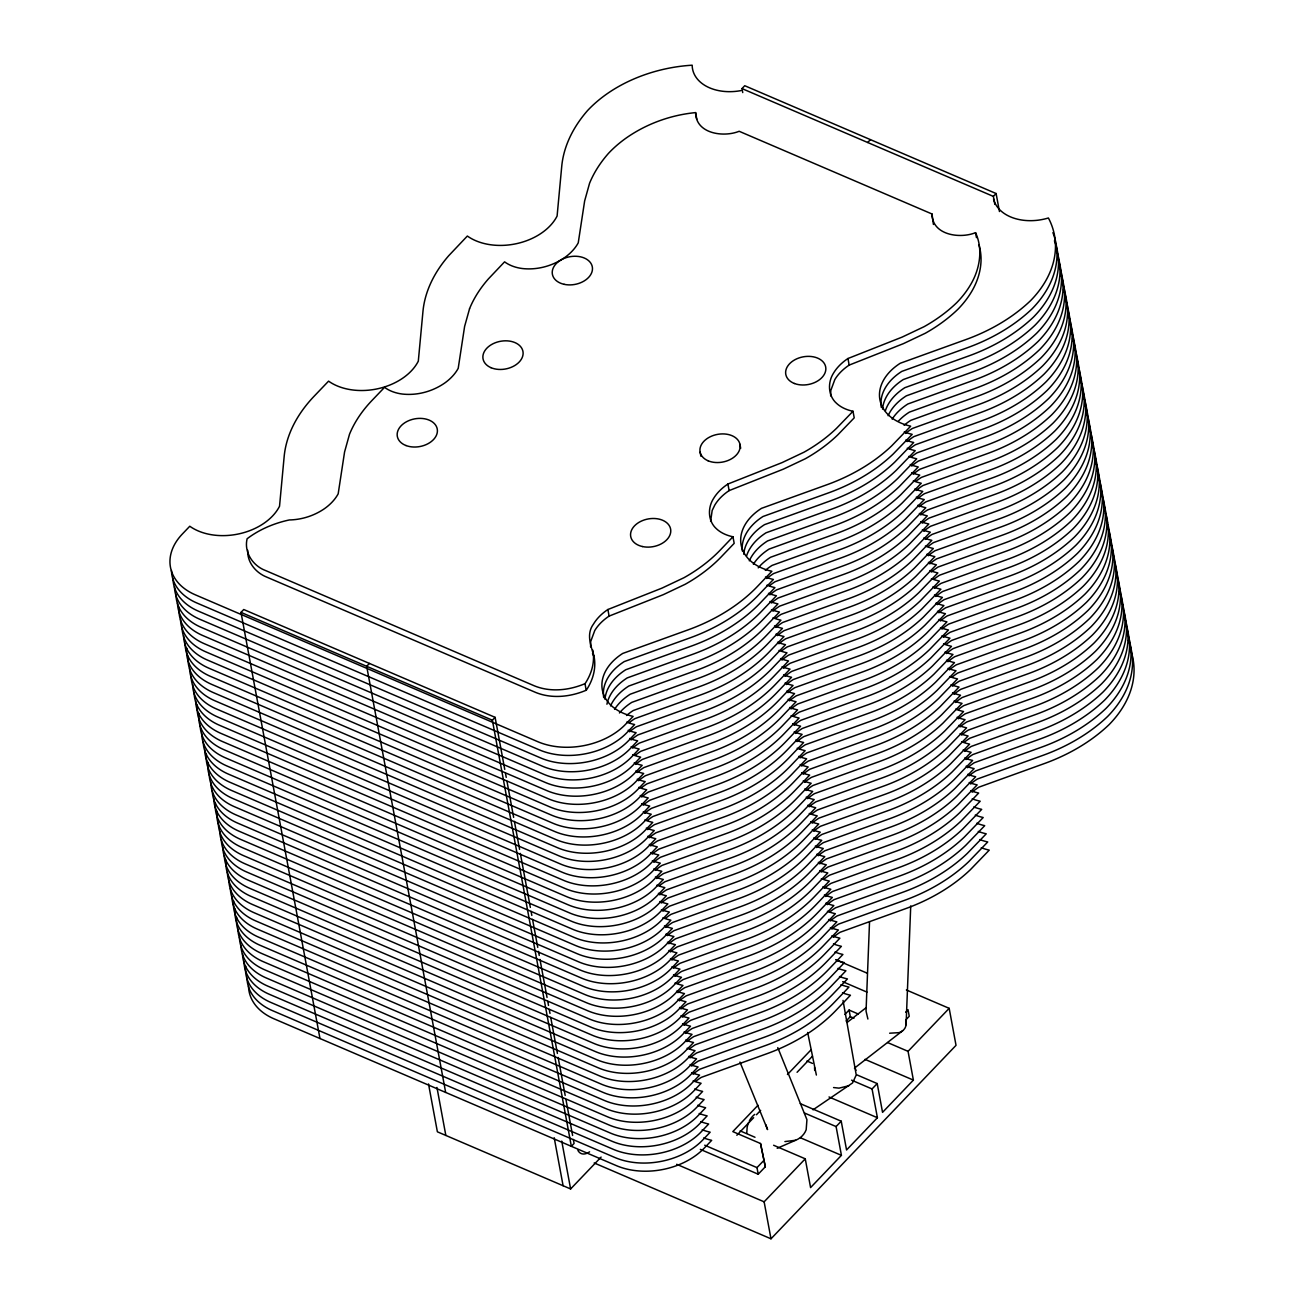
<?xml version="1.0" encoding="UTF-8"?>
<svg xmlns="http://www.w3.org/2000/svg" width="1304" height="1304" viewBox="0 0 1304 1304"><rect width="100%" height="100%" fill="white"/><g stroke="black" fill="none" stroke-linecap="round" stroke-linejoin="round"><path stroke-width="1.5" d="M590.582 646.898L590.712 641.503L594.754 630.549A50.84 35.257 -10.5 0 1 609.098 616.107L663.28 594.673L685.203 584.273A145.918 101.174 -10.5 0 0 721.699 556.368L734.185 543.344L732.962 536.775A38.435 26.651 -10.5 0 1 716.483 528.805C707.844 521.16 707.534 507.778 713.581 498.47A50.84 35.257 -10.5 0 1 727.909 484.028L782.107 462.594L804.014 452.195A145.901 101.158 -10.5 0 0 836.646 428.201L852.995 411.265L854.218 417.851L837.869 434.786A145.901 101.158 -10.5 0 1 805.253 458.78L783.313 469.163L729.132 490.597A50.84 35.257 -10.5 0 0 714.804 505.055L712.163 510.5L710.615 521.388M830.664 395.894L830.795 390.499L834.837 379.545A50.84 35.257 -10.5 0 1 849.165 365.104L903.362 343.669L925.269 333.27A145.901 101.158 -10.5 0 0 957.902 309.276A116.561 80.815 -10.5 0 0 971.252 292.21C979.793 278.176 983.901 260.653 978.848 244.663M869.524 922.058L866.052 1011.122L867.894 1019.027M889.638 1033.208L899.059 1032.638A19.25 12.844 26 0 0 906.084 1024.732L910.73 905.905M746.784 1132.948L747.127 1127.536A18.598 14.947 -77.8 0 1 748.626 1122.418M469.554 308.738L464.615 326.424L458.209 368.347A50.84 35.257 -10.5 0 1 444.599 383.115C432.341 391.559 417.101 395.715 402.251 394.036A38.435 26.651 -10.5 0 1 384.55 387.337L372.08 400.361A145.918 101.174 -10.5 0 0 349.505 434.248L344.582 451.934L338.176 493.841A50.84 35.257 -10.5 0 1 324.566 508.609C314.248 515.732 301.86 519.709 289.325 519.954A81.549 56.545 -10.5 0 0 247.124 538.748C243.832 552.195 252.813 565.708 265.315 570.435L534.444 685.871C550.63 692.44 569.18 690.354 584.974 683.671L586.197 690.24C570.402 696.939 551.853 699.009 535.667 692.44L266.538 577.02C255.812 572.717 247.059 562.268 247.744 550.288M732.962 536.775L720.509 549.799A145.918 101.174 -10.5 0 1 683.997 577.705L662.057 588.088L607.876 609.522A50.84 35.257 -10.5 0 0 593.548 623.98C585.822 634.314 591.152 646.067 594.102 656.727A81.549 56.545 -10.5 0 1 586.262 690.256M319.969 1038.522L240.995 612.391L243.734 609.522L495.112 717.347L504.746 769.36M742.742 92.584L741.992 88.59L744.731 85.722L996.109 193.53L999.451 211.541M369.423 663.426L366.685 666.295L445.658 1092.426M867.682 142.495L870.42 139.626M573.352 1139.468L574.086 1143.461L571.348 1146.33L492.374 720.216L495.112 717.347M994.854 204.402L993.371 196.399L996.109 193.53M428.511 1083.95L437.378 1131.807L570.614 1188.955L601.095 1157.088M758.031 1105.254L732.815 1131.611L760.525 1143.51L765.318 1166.77L758.211 1174.203L700.329 1149.378M787.453 1074.512L811.267 1049.606M844.878 1014.463L849.083 1010.062L858.309 1014.023M736.841 1135.262L753.647 1117.691M756.45 1114.757L760.656 1110.372M797.07 1072.295L812.473 1056.191M846.1 1021.032L850.306 1016.647L849.083 1010.062M758.211 1174.203L756.988 1167.618L764.111 1160.185M905.661 1012.197L908.024 1009.72L909.247 1016.289L905.693 1020.005M594.184 1162.972L770.99 1238.8L764.128 1201.815L805.253 1158.816L773.614 1145.254M805.253 1158.816L810.583 1187.585L841.422 1155.344L836.092 1126.574L841.227 1121.196L800.281 1103.64M841.227 1121.196L846.557 1149.965L877.413 1117.724L872.066 1088.954L877.217 1083.575L856.744 1074.806M877.217 1083.575L882.547 1112.345L913.387 1080.103L908.057 1051.334L949.182 1008.334L906.378 989.981M770.99 1238.8L956.028 1045.335L949.182 1008.334M847.062 1022.483L866.345 1007.536M854.446 1068.155L902.58 1030.812M813.044 1109.818L852.555 1082.939L856.239 1074.985L843.02 1000.396M777.2 1148.302L795.554 1140.283A19.25 18.044 3.2 0 0 806.182 1129.737L806.931 1119.68L777.787 1047.617M852.995 411.265A38.435 26.651 -10.5 0 1 836.516 403.295C827.893 395.666 827.567 382.284 833.615 372.977A50.84 35.257 -10.5 0 1 847.959 358.518L902.14 337.1L924.063 326.701A145.901 101.158 -10.5 0 0 956.68 302.707A116.561 80.815 -10.5 0 0 970.029 285.625C979.646 270.042 983.428 249.781 975.555 232.666C959.874 239.056 932.181 235.144 932.001 213.986L739.156 131.28C723.476 137.654 695.782 133.758 695.602 112.6C670.761 115.013 646.507 123.75 626.067 138.11A116.561 80.815 -10.5 0 0 608.479 153.367A145.901 101.158 -10.5 0 0 589.571 183.245L584.648 200.93L578.242 242.854A50.84 35.257 -10.5 0 1 564.632 257.605C552.374 266.065 537.134 270.221 522.285 268.526A38.435 26.651 -10.5 0 1 504.583 261.843L488.446 278.86A145.901 101.158 -10.5 0 0 469.538 308.738M848.855 1085.759L839.026 1088.139L833.566 1087.552M795.554 1140.283L784.91 1141.571M741.992 88.59L993.371 196.399M240.995 612.391L492.374 720.216M835.652 959.646L867.29 973.224M842.677 981.684L866.948 992.099M850.306 1016.647L853.99 1018.228M887.584 1042.548L908.057 1051.334M864.992 1059.353L913.387 1080.103M806.931 1061.016L812.522 1063.412M851.594 1080.168L872.066 1088.954M829.018 1096.974L877.413 1117.724M804.454 1112.997L836.092 1126.574M800.477 1137.789L841.422 1155.344M740.118 1130.878L755 1137.267M704.714 1145.205L756.988 1167.618M676.662 1164.293L764.128 1201.815M592.521 653.581L594.102 656.727M739.971 1062.059L767.551 1129.59L765.807 1124.635M854.886 1067.357L855.994 1070.405M807.665 1032.458L816.369 1075.05M765.318 1166.77L760.525 1143.51M975.555 232.666L976.468 237.605M932.001 213.986L933.419 224.451M847.959 358.518L849.165 365.104M695.602 112.6L696.809 119.169M739.938 444.273L740.688 448.266M727.909 484.028L729.132 490.597M700.118 452.195L700.867 456.204M607.876 609.522L609.098 616.107M505.496 773.353L506.229 777.363M506.979 781.357L513.646 817.363M514.395 821.373L519.579 849.377M520.329 853.386L530.337 907.405M531.07 911.398L531.82 915.408M532.554 919.401L537.753 947.405M538.487 951.415L539.237 955.408M539.97 959.418L547.028 997.43M547.761 1001.423L548.511 1005.433M549.245 1009.426L549.995 1013.436M550.728 1017.43L557.395 1053.436M558.145 1057.446L565.186 1095.458M565.936 1099.451L572.603 1135.458M561.747 1141.098L570.614 1188.955M554.2 1137.74L563.1 1185.727M436.954 1087.454L445.838 1135.442M905.84 1020.869L906.084 1024.732M814.544 1067.422L814.707 1070.47M749.376 1120.837A18.598 14.947 -77.8 0 1 754.69 1114.398M592.831 650.158A81.549 56.545 -10.5 0 1 585.04 683.687M741.096 90.579A43.505 30.171 -10.5 0 1 692.179 65.2A122.935 85.249 -10.5 0 0 587.501 110.628A155.372 107.727 -10.5 0 0 561.731 166.39L557.101 216.04A53.578 37.164 -10.5 0 1 467.354 236.04L448.706 255.731A155.372 107.727 -10.5 0 0 422.952 311.493L418.307 361.159A53.578 37.164 -10.5 0 1 328.575 381.143L314.15 396.204A155.372 107.727 -10.5 0 0 284.158 456.596L279.529 506.262A53.578 37.164 -10.5 0 1 189.781 526.245L182.315 534.053A63.374 43.945 -10.5 0 0 195.323 594.82L537.786 741.699A63.374 43.945 -10.5 0 0 625.659 724.193L633.125 716.385A53.578 37.164 -10.5 0 1 622.709 653.451L688.137 629.848A155.372 107.727 -10.5 0 0 757.51 586.36L771.903 571.282A53.578 37.164 -10.5 0 1 761.487 508.348L826.915 484.746A155.372 107.727 -10.5 0 0 891.773 445.756L910.697 426.18A53.578 37.164 -10.5 0 1 900.282 363.245L965.71 339.643A155.372 107.727 -10.5 0 0 1030.567 300.653A122.935 85.249 -10.5 0 0 1048.4 217.98A43.505 30.171 -10.5 0 1 993.534 198.844M904.242 431.95A53.578 37.164 -10.5 0 0 912.197 434.33L893.289 453.922A155.372 107.727 -10.5 0 1 828.431 492.912L763.003 516.498A53.578 37.164 -10.5 0 0 742.286 550.907M881.292 407.386A53.578 37.164 -10.5 0 1 901.797 371.395L967.209 347.793A155.372 107.727 -10.5 0 0 1032.083 308.82A122.935 85.249 -10.5 0 0 1052.915 232.65M626.67 722.155A53.578 37.164 -10.5 0 0 634.624 724.551L627.175 732.359A63.374 43.945 -10.5 0 1 539.285 749.849L196.839 602.986A63.374 43.945 -10.5 0 1 171.46 570.5M603.719 697.591A53.578 37.164 -10.5 0 1 624.225 661.601L689.637 638.015A155.372 107.727 -10.5 0 0 759.009 594.51L773.419 579.449A53.578 37.164 -10.5 0 1 765.448 577.053M905.742 440.1A53.578 37.164 -10.5 0 0 913.713 442.496L894.805 462.072A155.372 107.727 -10.5 0 1 829.947 501.062L764.519 524.648A53.578 37.164 -10.5 0 0 743.753 554.216M882.547 409.114A53.578 37.164 -10.5 0 1 903.297 379.545L968.725 355.959A155.372 107.727 -10.5 0 0 1033.583 316.97A122.935 85.249 -10.5 0 0 1054.414 240.8M628.169 730.305A53.578 37.164 -10.5 0 0 636.14 732.701L628.691 740.509A63.374 43.945 -10.5 0 1 540.801 757.999L198.355 611.136A63.374 43.945 -10.5 0 1 172.976 578.65M604.974 699.335A53.578 37.164 -10.5 0 1 625.724 669.751L691.153 646.165A155.372 107.727 -10.5 0 0 760.525 602.66L774.935 587.599A53.578 37.164 -10.5 0 1 766.964 585.203M907.258 448.25A53.578 37.164 -10.5 0 0 915.229 450.646L896.304 470.222A155.372 107.727 -10.5 0 1 831.447 509.212L766.035 532.798A53.578 37.164 -10.5 0 0 746.573 555.879M885.367 410.776A53.578 37.164 -10.5 0 1 904.813 387.695L970.241 364.109A155.372 107.727 -10.5 0 0 1035.099 325.12A122.935 85.249 -10.5 0 0 1057.12 252.291M629.685 738.455A53.578 37.164 -10.5 0 0 637.656 740.851L630.191 748.659A63.374 43.945 -10.5 0 1 542.317 766.165L199.854 619.286A63.374 43.945 -10.5 0 1 174.475 586.8M606.931 704.225A53.578 37.164 -10.5 0 1 627.24 677.901L692.668 654.315A155.372 107.727 -10.5 0 0 762.041 610.81L776.434 595.749A53.578 37.164 -10.5 0 1 768.48 593.353M908.774 456.4A53.578 37.164 -10.5 0 0 916.728 458.796L897.82 478.372A155.372 107.727 -10.5 0 1 832.963 517.362L767.534 540.948A53.578 37.164 -10.5 0 0 749.311 560.818M888.106 415.699A53.578 37.164 -10.5 0 1 906.329 395.845L971.741 372.259A155.372 107.727 -10.5 0 0 1036.615 333.27A122.935 85.249 -10.5 0 0 1058.066 258.779M631.201 746.605A53.578 37.164 -10.5 0 0 639.156 749.001L631.707 756.809A63.374 43.945 -10.5 0 1 543.817 774.315L201.37 627.436A63.374 43.945 -10.5 0 1 175.991 594.95M610.533 705.92A53.578 37.164 -10.5 0 1 628.756 686.051L694.168 662.465A155.372 107.727 -10.5 0 0 763.557 618.96L777.95 603.899A53.578 37.164 -10.5 0 1 769.979 601.503M910.274 464.55A53.578 37.164 -10.5 0 0 918.244 466.946L899.336 486.522A155.372 107.727 -10.5 0 1 834.478 525.512L769.05 549.098A53.578 37.164 -10.5 0 0 753.37 564.241M892.148 419.138A53.578 37.164 -10.5 0 1 907.845 403.995L973.257 380.409A155.372 107.727 -10.5 0 0 1038.114 341.42A122.935 85.249 -10.5 0 0 1059.581 266.929M632.701 754.771A53.578 37.164 -10.5 0 0 640.671 757.151L633.222 764.959A63.374 43.945 -10.5 0 1 545.333 782.465L202.886 635.586A63.374 43.945 -10.5 0 1 177.507 603.116M614.575 709.343A53.578 37.164 -10.5 0 1 630.256 694.201L695.684 670.615A155.372 107.727 -10.5 0 0 765.057 627.11L779.466 612.049A53.578 37.164 -10.5 0 1 771.495 609.653M911.789 472.716A53.578 37.164 -10.5 0 0 919.76 475.096L900.852 494.672A155.372 107.727 -10.5 0 1 835.978 533.662L770.566 557.264A53.578 37.164 -10.5 0 0 758.211 567.859M898.277 421.29A53.578 37.164 -10.5 0 1 909.344 412.145L974.773 388.559A155.372 107.727 -10.5 0 0 1039.63 349.57A122.935 85.249 -10.5 0 0 1061.081 275.079M634.217 762.921A53.578 37.164 -10.5 0 0 642.187 765.301L634.722 773.109A63.374 43.945 -10.5 0 1 546.849 790.615L204.386 643.736A63.374 43.945 -10.5 0 1 179.17 607.387M619.433 712.962A53.578 37.164 -10.5 0 1 631.772 702.367L697.2 678.765A155.372 107.727 -10.5 0 0 766.573 635.276L780.966 620.199A53.578 37.164 -10.5 0 1 773.011 617.819M913.305 480.866A53.578 37.164 -10.5 0 0 921.276 483.246L902.352 502.839A155.372 107.727 -10.5 0 1 837.494 541.828L772.066 565.414A53.578 37.164 -10.5 0 0 765.318 570.386M904.112 425.283A53.578 37.164 -10.5 0 1 910.86 420.312L976.288 396.709A155.372 107.727 -10.5 0 0 1041.146 357.72A122.935 85.249 -10.5 0 0 1061.978 281.566M635.733 771.072A53.578 37.164 -10.5 0 0 643.687 773.468L636.238 781.275A63.374 43.945 -10.5 0 1 548.348 798.765L205.902 651.886A63.374 43.945 -10.5 0 1 180.522 619.416M626.539 715.488A53.578 37.164 -10.5 0 1 633.288 710.517L698.716 686.931A155.372 107.727 -10.5 0 0 768.089 643.426L782.481 628.349A53.578 37.164 -10.5 0 1 774.511 625.969M914.821 489.016A53.578 37.164 -10.5 0 0 922.776 491.412L903.868 510.989A155.372 107.727 -10.5 0 1 839.01 549.978L773.582 573.564A53.578 37.164 -10.5 0 0 766.833 578.536M905.628 433.433A53.578 37.164 -10.5 0 1 912.376 428.462L977.788 404.876A155.372 107.727 -10.5 0 0 1042.646 365.886A122.935 85.249 -10.5 0 0 1063.494 289.716M637.232 779.221A53.578 37.164 -10.5 0 0 645.203 781.618L637.754 789.425A63.374 43.945 -10.5 0 1 549.864 806.915L207.417 660.052A63.374 43.945 -10.5 0 1 182.038 627.566M629.31 722.595A53.578 37.164 -10.5 0 1 634.803 718.667L700.215 695.081A155.372 107.727 -10.5 0 0 769.588 651.576L783.997 636.515A53.578 37.164 -10.5 0 1 776.027 634.119M916.321 497.166A53.578 37.164 -10.5 0 0 924.291 499.562L905.384 519.139A155.372 107.727 -10.5 0 1 840.509 558.128L775.098 581.714A53.578 37.164 -10.5 0 0 769.604 585.643M907.128 441.583A53.578 37.164 -10.5 0 1 913.876 436.612L979.304 413.026A155.372 107.727 -10.5 0 0 1044.162 374.036A122.935 85.249 -10.5 0 0 1064.993 297.866M638.748 787.371A53.578 37.164 -10.5 0 0 646.719 789.768L639.253 797.575A63.374 43.945 -10.5 0 1 551.38 815.082L208.917 668.202A63.374 43.945 -10.5 0 1 183.554 635.716M629.555 731.788A53.578 37.164 -10.5 0 1 636.303 726.817L701.731 703.231A155.372 107.727 -10.5 0 0 771.104 659.726L785.497 644.665A53.578 37.164 -10.5 0 1 777.543 642.269M917.837 505.316A53.578 37.164 -10.5 0 0 925.807 507.712L906.883 527.289A155.372 107.727 -10.5 0 1 842.025 566.278L776.597 589.864A53.578 37.164 -10.5 0 0 769.865 594.836M909.899 448.69A53.578 37.164 -10.5 0 1 915.392 444.762L980.82 421.176A155.372 107.727 -10.5 0 0 1045.678 382.186A122.935 85.249 -10.5 0 0 1067.128 307.679M640.264 795.521A53.578 37.164 -10.5 0 0 648.235 797.918L640.769 805.725A63.374 43.945 -10.5 0 1 552.896 823.231L210.433 676.352A63.374 43.945 -10.5 0 1 185.054 643.866M631.071 739.955A53.578 37.164 -10.5 0 1 637.819 734.967L703.247 711.381A155.372 107.727 -10.5 0 0 772.62 667.876L787.013 652.815A53.578 37.164 -10.5 0 1 779.042 650.419M919.353 513.466A53.578 37.164 -10.5 0 0 927.307 515.862L908.399 535.439A155.372 107.727 -10.5 0 1 843.541 574.428L778.113 598.014A53.578 37.164 -10.5 0 0 771.365 603.002M911.414 456.84A53.578 37.164 -10.5 0 1 916.908 452.912L982.319 429.326A155.372 107.727 -10.5 0 0 1047.194 390.336A122.935 85.249 -10.5 0 0 1068.644 315.845M641.78 803.671A53.578 37.164 -10.5 0 0 649.734 806.068L642.285 813.875A63.374 43.945 -10.5 0 1 554.396 831.381L211.949 684.502A63.374 43.945 -10.5 0 1 186.716 648.137M632.587 748.105A53.578 37.164 -10.5 0 1 639.335 743.117L704.747 719.531A155.372 107.727 -10.5 0 0 774.12 676.026L788.529 660.965A53.578 37.164 -10.5 0 1 780.558 658.569M920.852 521.633A53.578 37.164 -10.5 0 0 928.823 524.012L909.915 543.589A155.372 107.727 -10.5 0 1 845.057 582.578L779.629 606.164A53.578 37.164 -10.5 0 0 772.881 611.152M911.659 466.05A53.578 37.164 -10.5 0 1 918.407 461.062L983.835 437.476A155.372 107.727 -10.5 0 0 1048.693 398.486A122.935 85.249 -10.5 0 0 1070.16 323.995M643.279 811.838A53.578 37.164 -10.5 0 0 651.25 814.218L643.801 822.025A63.374 43.945 -10.5 0 1 555.911 839.531L213.465 692.652A63.374 43.945 -10.5 0 1 188.232 656.303M635.358 755.195A53.578 37.164 -10.5 0 1 640.834 751.283L706.263 727.681A155.372 107.727 -10.5 0 0 775.635 684.192L790.045 669.115A53.578 37.164 -10.5 0 1 782.074 666.735M922.368 529.783A53.578 37.164 -10.5 0 0 930.339 532.162L911.414 551.755A155.372 107.727 -10.5 0 1 846.557 590.728L781.145 614.331A53.578 37.164 -10.5 0 0 775.652 618.259M913.175 474.2A53.578 37.164 -10.5 0 1 919.923 469.228L985.351 445.626A155.372 107.727 -10.5 0 0 1050.209 406.636A122.935 85.249 -10.5 0 0 1071.04 330.482M644.795 819.988A53.578 37.164 -10.5 0 0 652.766 822.368L645.301 830.192A63.374 43.945 -10.5 0 1 557.427 847.681L214.964 700.802A63.374 43.945 -10.5 0 1 189.585 668.333M635.602 764.405A53.578 37.164 -10.5 0 1 642.35 759.433L707.779 735.847A155.372 107.727 -10.5 0 0 777.151 692.342L791.544 677.265A53.578 37.164 -10.5 0 1 783.59 674.885M923.884 537.933A53.578 37.164 -10.5 0 0 931.838 540.329L912.93 559.905A155.372 107.727 -10.5 0 1 848.073 598.895L782.644 622.481A53.578 37.164 -10.5 0 0 775.896 627.452M915.946 481.306A53.578 37.164 -10.5 0 1 921.439 477.378L986.851 453.792A155.372 107.727 -10.5 0 0 1051.725 414.802A122.935 85.249 -10.5 0 0 1072.556 338.632M646.311 828.138A53.578 37.164 -10.5 0 0 654.266 830.534L646.817 838.342A63.374 43.945 -10.5 0 1 558.927 855.831L216.48 708.968A63.374 43.945 -10.5 0 1 191.101 676.483M637.118 772.555A53.578 37.164 -10.5 0 1 643.866 767.583L709.278 743.997A155.372 107.727 -10.5 0 0 778.667 700.492L793.06 685.431A53.578 37.164 -10.5 0 1 785.089 683.035M925.384 546.083A53.578 37.164 -10.5 0 0 933.354 548.479L914.446 568.055A155.372 107.727 -10.5 0 1 849.589 607.045L784.16 630.631A53.578 37.164 -10.5 0 0 777.412 635.602M916.207 490.5A53.578 37.164 -10.5 0 1 922.955 485.528L988.367 461.942A155.372 107.727 -10.5 0 0 1053.224 422.952A122.935 85.249 -10.5 0 0 1075.262 350.124M647.811 836.288A53.578 37.164 -10.5 0 0 655.782 838.684L648.332 846.492A63.374 43.945 -10.5 0 1 560.443 863.998L217.996 717.118A63.374 43.945 -10.5 0 1 192.617 684.633M638.618 780.705A53.578 37.164 -10.5 0 1 645.366 775.733L710.794 752.147A155.372 107.727 -10.5 0 0 780.167 708.642L794.576 693.581A53.578 37.164 -10.5 0 1 786.605 691.185M926.899 554.233A53.578 37.164 -10.5 0 0 934.87 556.629L915.962 576.205A155.372 107.727 -10.5 0 1 851.088 615.195L785.676 638.781A53.578 37.164 -10.5 0 0 778.928 643.752M917.706 498.65A53.578 37.164 -10.5 0 1 924.454 493.678L989.883 470.092A155.372 107.727 -10.5 0 0 1054.74 431.102A122.935 85.249 -10.5 0 0 1076.778 358.274M649.327 844.438A53.578 37.164 -10.5 0 0 657.298 846.834L649.832 854.642A63.374 43.945 -10.5 0 1 561.959 872.148L219.496 725.268A63.374 43.945 -10.5 0 1 194.117 692.783M641.405 787.812A53.578 37.164 -10.5 0 1 646.882 783.883L712.31 760.297A155.372 107.727 -10.5 0 0 781.683 716.792L796.076 701.731A53.578 37.164 -10.5 0 1 788.121 699.335M928.415 562.383A53.578 37.164 -10.5 0 0 936.386 564.779L917.462 584.355A155.372 107.727 -10.5 0 1 852.604 623.345L787.176 646.931A53.578 37.164 -10.5 0 0 781.699 650.859M919.222 506.816A53.578 37.164 -10.5 0 1 925.97 501.828L991.399 478.242A155.372 107.727 -10.5 0 0 1056.256 439.252A122.935 85.249 -10.5 0 0 1079.272 369.831M650.843 852.588A53.578 37.164 -10.5 0 0 658.797 854.984L651.348 862.792A63.374 43.945 -10.5 0 1 563.458 880.298L221.012 733.418A63.374 43.945 -10.5 0 1 195.633 700.949M641.649 797.021A53.578 37.164 -10.5 0 1 648.398 792.033L713.826 768.447A155.372 107.727 -10.5 0 0 783.199 724.942L797.592 709.881A53.578 37.164 -10.5 0 1 789.621 707.485M1077.707 364.761A122.935 85.249 -10.5 0 1 1078.799 368.135M929.931 570.533A53.578 37.164 -10.5 0 0 937.886 572.929L918.978 592.505A155.372 107.727 -10.5 0 1 854.12 631.495L788.692 655.081A53.578 37.164 -10.5 0 0 781.944 660.068M920.738 514.966A53.578 37.164 -10.5 0 1 927.486 509.978L992.898 486.392A155.372 107.727 -10.5 0 0 1057.756 447.402A122.935 85.249 -10.5 0 0 1079.223 372.911M652.342 860.754A53.578 37.164 -10.5 0 0 660.313 863.134L652.864 870.942A63.374 43.945 -10.5 0 1 564.974 888.448L222.528 741.568A63.374 43.945 -10.5 0 1 197.295 705.219M643.165 805.171A53.578 37.164 -10.5 0 1 649.914 800.2L715.326 776.597A155.372 107.727 -10.5 0 0 784.698 733.109L799.107 718.031A53.578 37.164 -10.5 0 1 791.137 715.651M931.431 578.699A53.578 37.164 -10.5 0 0 939.402 581.079L920.494 600.655A155.372 107.727 -10.5 0 1 855.62 639.645L790.208 663.247A53.578 37.164 -10.5 0 0 783.459 668.218M922.238 523.116A53.578 37.164 -10.5 0 1 928.986 518.144L994.414 494.542A155.372 107.727 -10.5 0 0 1059.272 455.552A122.935 85.249 -10.5 0 0 1080.103 379.399M653.858 868.904A53.578 37.164 -10.5 0 0 661.829 871.284L654.363 879.092A63.374 43.945 -10.5 0 1 566.49 896.598L224.027 749.718A63.374 43.945 -10.5 0 1 198.811 713.369M644.665 813.321A53.578 37.164 -10.5 0 1 651.413 808.35L716.841 784.747A155.372 107.727 -10.5 0 0 786.214 741.259L800.607 726.181A53.578 37.164 -10.5 0 1 792.653 723.801M932.947 586.849A53.578 37.164 -10.5 0 0 940.917 589.229L921.993 608.821A155.372 107.727 -10.5 0 1 857.135 647.811L791.707 671.397A53.578 37.164 -10.5 0 0 784.975 676.368M923.754 531.266A53.578 37.164 -10.5 0 1 930.502 526.294L995.93 502.708A155.372 107.727 -10.5 0 0 1060.788 463.719A122.935 85.249 -10.5 0 0 1081.619 387.549M655.374 877.054A53.578 37.164 -10.5 0 0 663.345 879.45L655.879 887.258A63.374 43.945 -10.5 0 1 568.006 904.748L225.543 757.885A63.374 43.945 -10.5 0 1 200.164 725.399M647.436 820.428A53.578 37.164 -10.5 0 1 652.929 816.5L718.357 792.913A155.372 107.727 -10.5 0 0 787.73 749.409L802.123 734.348A53.578 37.164 -10.5 0 1 794.152 731.952M934.463 594.999A53.578 37.164 -10.5 0 0 942.417 597.395L923.509 616.971A155.372 107.727 -10.5 0 1 858.651 655.961L793.223 679.547A53.578 37.164 -10.5 0 0 786.475 684.518M925.269 539.416A53.578 37.164 -10.5 0 1 932.018 534.444L997.43 510.858A155.372 107.727 -10.5 0 0 1062.304 471.869A122.935 85.249 -10.5 0 0 1083.135 395.699M656.89 885.204A53.578 37.164 -10.5 0 0 664.844 887.6L657.395 895.408A63.374 43.945 -10.5 0 1 569.506 912.898L227.059 766.035A63.374 43.945 -10.5 0 1 201.68 733.549M647.697 829.621A53.578 37.164 -10.5 0 1 654.445 824.65L719.857 801.063A155.372 107.727 -10.5 0 0 789.23 757.559L803.639 742.498A53.578 37.164 -10.5 0 1 795.668 740.101M935.962 603.149A53.578 37.164 -10.5 0 0 943.933 605.545L925.025 625.121A155.372 107.727 -10.5 0 1 860.167 664.111L794.739 687.697A53.578 37.164 -10.5 0 0 787.991 692.668M928.04 546.523A53.578 37.164 -10.5 0 1 933.517 542.594L998.945 519.008A155.372 107.727 -10.5 0 0 1063.803 480.019A122.935 85.249 -10.5 0 0 1084.635 403.849M658.39 893.354A53.578 37.164 -10.5 0 0 666.36 895.75L658.911 903.558A63.374 43.945 -10.5 0 1 571.022 921.064L228.575 774.185A63.374 43.945 -10.5 0 1 203.196 741.699M649.196 837.771A53.578 37.164 -10.5 0 1 655.945 832.8L721.373 809.213A155.372 107.727 -10.5 0 0 790.746 765.709L805.155 750.648A53.578 37.164 -10.5 0 1 797.184 748.251M937.478 611.299A53.578 37.164 -10.5 0 0 945.449 613.695L926.525 633.271A155.372 107.727 -10.5 0 1 861.667 672.261L796.255 695.847A53.578 37.164 -10.5 0 0 789.507 700.835M928.285 555.716A53.578 37.164 -10.5 0 1 935.033 550.744L1000.461 527.158A155.372 107.727 -10.5 0 0 1065.319 488.169A122.935 85.249 -10.5 0 0 1086.77 413.678M659.905 901.504A53.578 37.164 -10.5 0 0 667.876 903.9L660.411 911.708A63.374 43.945 -10.5 0 1 572.537 929.214L230.075 782.335A63.374 43.945 -10.5 0 1 204.695 749.849M650.712 845.937A53.578 37.164 -10.5 0 1 657.461 840.95L722.889 817.363A155.372 107.727 -10.5 0 0 792.261 773.859L806.654 758.798A53.578 37.164 -10.5 0 1 798.684 756.401M938.994 619.449A53.578 37.164 -10.5 0 0 946.948 621.845L928.04 641.421A155.372 107.727 -10.5 0 1 863.183 680.411L797.755 703.997A53.578 37.164 -10.5 0 0 791.006 708.985M929.801 563.882A53.578 37.164 -10.5 0 1 936.549 558.894L1001.961 535.308A155.372 107.727 -10.5 0 0 1066.835 496.319A122.935 85.249 -10.5 0 0 1088.286 421.828M661.421 909.67A53.578 37.164 -10.5 0 0 669.376 912.05L661.927 919.858A63.374 43.945 -10.5 0 1 574.037 937.364L231.59 790.485A63.374 43.945 -10.5 0 1 206.358 754.136M652.228 854.087A53.578 37.164 -10.5 0 1 658.976 849.1L724.388 825.513A155.372 107.727 -10.5 0 0 793.777 782.025L808.17 766.948A53.578 37.164 -10.5 0 1 800.2 764.551M940.494 627.615A53.578 37.164 -10.5 0 0 948.464 629.995L929.556 649.571A155.372 107.727 -10.5 0 1 864.699 688.561L799.27 712.163A53.578 37.164 -10.5 0 0 793.777 716.075M931.317 572.032A53.578 37.164 -10.5 0 1 938.049 567.044L1003.477 543.458A155.372 107.727 -10.5 0 0 1068.335 504.469A122.935 85.249 -10.5 0 0 1089.802 429.978M662.921 917.82A53.578 37.164 -10.5 0 0 670.892 920.2L663.443 928.008A63.374 43.945 -10.5 0 1 575.553 945.514L233.106 798.635A63.374 43.945 -10.5 0 1 207.874 762.286M653.728 862.237A53.578 37.164 -10.5 0 1 660.476 857.266L725.904 833.663A155.372 107.727 -10.5 0 0 795.277 790.175L809.686 775.098A53.578 37.164 -10.5 0 1 801.716 772.718M942.01 635.765A53.578 37.164 -10.5 0 0 949.98 638.145L931.072 657.738A155.372 107.727 -10.5 0 1 866.198 696.727L800.786 720.313A53.578 37.164 -10.5 0 0 794.038 725.285M934.088 579.139A53.578 37.164 -10.5 0 1 939.565 575.211L1004.993 551.608A155.372 107.727 -10.5 0 0 1069.851 512.635A122.935 85.249 -10.5 0 0 1090.682 436.465M664.437 925.97A53.578 37.164 -10.5 0 0 672.408 928.366L664.942 936.174A63.374 43.945 -10.5 0 1 577.069 953.664L234.606 806.785A63.374 43.945 -10.5 0 1 209.227 774.315M655.244 870.387A53.578 37.164 -10.5 0 1 661.992 865.416L727.42 841.83A155.372 107.727 -10.5 0 0 796.793 798.325L811.186 783.248A53.578 37.164 -10.5 0 1 803.231 780.868M943.525 643.915A53.578 37.164 -10.5 0 0 951.496 646.311L932.572 665.888A155.372 107.727 -10.5 0 1 867.714 704.877L802.286 728.463A53.578 37.164 -10.5 0 0 795.538 733.435M934.332 588.332A53.578 37.164 -10.5 0 1 941.081 583.361L1006.509 559.775A155.372 107.727 -10.5 0 0 1071.366 520.785A122.935 85.249 -10.5 0 0 1092.198 444.615M665.953 934.12A53.578 37.164 -10.5 0 0 673.907 936.516L666.458 944.324A63.374 43.945 -10.5 0 1 578.568 961.814L236.122 814.951A63.374 43.945 -10.5 0 1 210.743 782.465M656.76 878.537A53.578 37.164 -10.5 0 1 663.508 873.566L728.936 849.98A155.372 107.727 -10.5 0 0 798.309 806.475L812.702 791.414A53.578 37.164 -10.5 0 1 804.731 789.018M945.041 652.065A53.578 37.164 -10.5 0 0 952.996 654.461L934.088 674.038A155.372 107.727 -10.5 0 1 869.23 713.027L803.802 736.613A53.578 37.164 -10.5 0 0 797.054 741.585M935.848 596.482A53.578 37.164 -10.5 0 1 942.596 591.511L1008.008 567.925A155.372 107.727 -10.5 0 0 1072.866 528.935A122.935 85.249 -10.5 0 0 1094.904 456.107M667.452 942.27A53.578 37.164 -10.5 0 0 675.423 944.666L667.974 952.474A63.374 43.945 -10.5 0 1 580.084 969.98L237.638 823.101A63.374 43.945 -10.5 0 1 212.259 790.615M659.531 885.644A53.578 37.164 -10.5 0 1 665.024 881.716L730.436 858.13A155.372 107.727 -10.5 0 0 799.808 814.625L814.218 799.564A53.578 37.164 -10.5 0 1 806.247 797.168M946.541 660.215A53.578 37.164 -10.5 0 0 954.512 662.611L935.604 682.188A155.372 107.727 -10.5 0 1 870.73 721.177L805.318 744.763A53.578 37.164 -10.5 0 0 799.825 748.692M937.348 604.632A53.578 37.164 -10.5 0 1 944.096 599.661L1009.524 576.075A155.372 107.727 -10.5 0 0 1074.382 537.085A122.935 85.249 -10.5 0 0 1095.849 462.594M668.968 950.42A53.578 37.164 -10.5 0 0 676.939 952.816L669.474 960.624A63.374 43.945 -10.5 0 1 581.6 978.13L239.137 831.251A63.374 43.945 -10.5 0 1 213.774 798.765M659.775 894.854A53.578 37.164 -10.5 0 1 666.523 889.866L731.952 866.28A155.372 107.727 -10.5 0 0 801.324 822.775L815.717 807.714A53.578 37.164 -10.5 0 1 807.763 805.318M948.057 668.365A53.578 37.164 -10.5 0 0 956.028 670.761L937.103 690.338A155.372 107.727 -10.5 0 1 872.246 729.327L806.817 752.913A53.578 37.164 -10.5 0 0 800.086 757.901M938.864 612.798A53.578 37.164 -10.5 0 1 945.612 607.811L1011.04 584.225A155.372 107.727 -10.5 0 0 1075.898 545.235A122.935 85.249 -10.5 0 0 1097.349 470.744M670.484 958.587A53.578 37.164 -10.5 0 0 678.455 960.966L670.989 968.774A63.374 43.945 -10.5 0 1 583.116 986.28L240.653 839.401A63.374 43.945 -10.5 0 1 215.421 803.052M661.291 903.004A53.578 37.164 -10.5 0 1 668.039 898.016L733.467 874.43A155.372 107.727 -10.5 0 0 802.84 830.925L817.233 815.864A53.578 37.164 -10.5 0 1 809.262 813.468M949.573 676.531A53.578 37.164 -10.5 0 0 957.527 678.911L938.619 698.488A155.372 107.727 -10.5 0 1 873.761 737.477L808.333 761.08A53.578 37.164 -10.5 0 0 801.585 766.051M940.38 620.948A53.578 37.164 -10.5 0 1 947.128 615.961L1012.54 592.375A155.372 107.727 -10.5 0 0 1077.414 553.385A122.935 85.249 -10.5 0 0 1098.864 478.894M672 966.737A53.578 37.164 -10.5 0 0 679.954 969.116L672.505 976.924A63.374 43.945 -10.5 0 1 584.616 994.43L242.169 847.551A63.374 43.945 -10.5 0 1 216.937 811.202M662.807 911.154A53.578 37.164 -10.5 0 1 669.555 906.182L734.967 882.58A155.372 107.727 -10.5 0 0 804.34 839.091L818.749 824.014A53.578 37.164 -10.5 0 1 810.778 821.634M951.072 684.682A53.578 37.164 -10.5 0 0 959.043 687.061L940.135 706.654A155.372 107.727 -10.5 0 1 875.277 745.643L809.849 769.23A53.578 37.164 -10.5 0 0 803.101 774.201M941.879 629.098A53.578 37.164 -10.5 0 1 948.627 624.127L1014.056 600.525A155.372 107.727 -10.5 0 0 1078.913 561.535A122.935 85.249 -10.5 0 0 1099.745 485.381M673.5 974.887A53.578 37.164 -10.5 0 0 681.47 977.283L674.021 985.091A63.374 43.945 -10.5 0 1 586.132 1002.58L243.685 855.701A63.374 43.945 -10.5 0 1 218.306 823.231M665.578 918.26A53.578 37.164 -10.5 0 1 671.055 914.332L736.483 890.746A155.372 107.727 -10.5 0 0 805.856 847.241L820.265 832.164A53.578 37.164 -10.5 0 1 812.294 829.784M952.588 692.832A53.578 37.164 -10.5 0 0 960.559 695.228L941.635 714.804A155.372 107.727 -10.5 0 1 876.777 753.793L811.365 777.38A53.578 37.164 -10.5 0 0 804.617 782.351M943.395 637.248A53.578 37.164 -10.5 0 1 950.143 632.277L1015.571 608.691A155.372 107.727 -10.5 0 0 1080.429 569.701A122.935 85.249 -10.5 0 0 1101.261 493.531M675.016 983.037A53.578 37.164 -10.5 0 0 682.986 985.433L675.521 993.24A63.374 43.945 -10.5 0 1 587.648 1010.73L245.185 863.867A63.374 43.945 -10.5 0 1 219.805 831.381M665.822 927.454A53.578 37.164 -10.5 0 1 672.571 922.482L737.999 898.896A155.372 107.727 -10.5 0 0 807.372 855.391L821.764 840.33A53.578 37.164 -10.5 0 1 813.794 837.934M954.104 700.981A53.578 37.164 -10.5 0 0 962.059 703.378L943.151 722.954A155.372 107.727 -10.5 0 1 878.293 761.943L812.865 785.53A53.578 37.164 -10.5 0 0 806.116 790.501M946.166 644.355A53.578 37.164 -10.5 0 1 951.659 640.427L1017.071 616.841A155.372 107.727 -10.5 0 0 1081.945 577.851A122.935 85.249 -10.5 0 0 1102.776 501.681M676.531 991.187A53.578 37.164 -10.5 0 0 684.486 993.583L677.037 1001.39A63.374 43.945 -10.5 0 1 589.147 1018.897L246.7 872.017A63.374 43.945 -10.5 0 1 221.321 839.531M667.338 935.604A53.578 37.164 -10.5 0 1 674.087 930.632L739.498 907.046A155.372 107.727 -10.5 0 0 808.887 863.541L823.28 848.48A53.578 37.164 -10.5 0 1 815.31 846.084M955.604 709.131A53.578 37.164 -10.5 0 0 963.574 711.528L944.666 731.104A155.372 107.727 -10.5 0 1 879.809 770.093L814.381 793.68A53.578 37.164 -10.5 0 0 807.632 798.651M946.427 653.548A53.578 37.164 -10.5 0 1 953.159 648.577L1018.587 624.991A155.372 107.727 -10.5 0 0 1083.445 586.001A122.935 85.249 -10.5 0 0 1105.482 513.189M678.031 999.337A53.578 37.164 -10.5 0 0 686.002 1001.733L678.553 1009.54A63.374 43.945 -10.5 0 1 590.663 1027.047L248.216 880.167A63.374 43.945 -10.5 0 1 222.837 847.681M668.838 943.77A53.578 37.164 -10.5 0 1 675.586 938.782L741.014 915.196A155.372 107.727 -10.5 0 0 810.387 871.691L824.796 856.63A53.578 37.164 -10.5 0 1 816.826 854.234M957.12 717.281A53.578 37.164 -10.5 0 0 965.09 719.678L946.182 739.254A155.372 107.727 -10.5 0 1 881.308 778.243L815.896 801.83A53.578 37.164 -10.5 0 0 809.148 806.817M947.926 661.715A53.578 37.164 -10.5 0 1 954.675 656.727L1020.103 633.141A155.372 107.727 -10.5 0 0 1084.961 594.151A122.935 85.249 -10.5 0 0 1107.976 524.73M679.547 1007.487A53.578 37.164 -10.5 0 0 687.518 1009.883L680.052 1017.69A63.374 43.945 -10.5 0 1 592.179 1035.197L249.716 888.317A63.374 43.945 -10.5 0 1 224.337 855.848M670.354 951.92A53.578 37.164 -10.5 0 1 677.102 946.932L742.53 923.346A155.372 107.727 -10.5 0 0 811.903 879.841L826.296 864.78A53.578 37.164 -10.5 0 1 818.341 862.384M1106.411 519.66A122.935 85.249 -10.5 0 1 1107.504 523.034M958.636 725.448A53.578 37.164 -10.5 0 0 966.606 727.828L947.682 747.404A155.372 107.727 -10.5 0 1 882.824 786.393L817.396 809.98A53.578 37.164 -10.5 0 0 811.919 813.908M949.442 669.865A53.578 37.164 -10.5 0 1 956.191 664.877L1021.619 641.291A155.372 107.727 -10.5 0 0 1086.476 602.301A122.935 85.249 -10.5 0 0 1107.927 527.81M681.063 1015.653A53.578 37.164 -10.5 0 0 689.017 1018.033L681.568 1025.841A63.374 43.945 -10.5 0 1 593.679 1043.347L251.232 896.467A63.374 43.945 -10.5 0 1 225.999 860.118M671.87 960.07A53.578 37.164 -10.5 0 1 678.618 955.099L744.03 931.496A155.372 107.727 -10.5 0 0 813.419 888.008L827.812 872.93A53.578 37.164 -10.5 0 1 819.841 870.55M960.151 733.598A53.578 37.164 -10.5 0 0 968.106 735.978L949.198 755.57A155.372 107.727 -10.5 0 1 884.34 794.543L818.912 818.146A53.578 37.164 -10.5 0 0 812.164 823.117M952.213 676.972A53.578 37.164 -10.5 0 1 957.706 673.043L1023.118 649.441A155.372 107.727 -10.5 0 0 1087.976 610.451A122.935 85.249 -10.5 0 0 1108.824 534.298M682.562 1023.803A53.578 37.164 -10.5 0 0 690.533 1026.183L683.084 1033.99A63.374 43.945 -10.5 0 1 595.194 1051.497L252.748 904.617A63.374 43.945 -10.5 0 1 227.369 872.148M673.386 968.22A53.578 37.164 -10.5 0 1 680.134 963.249L745.546 939.662A155.372 107.727 -10.5 0 0 814.918 896.158L829.328 881.08A53.578 37.164 -10.5 0 1 821.357 878.7M961.651 741.748A53.578 37.164 -10.5 0 0 969.622 744.144L950.714 763.72A155.372 107.727 -10.5 0 1 885.84 802.71L820.428 826.296A53.578 37.164 -10.5 0 0 813.68 831.267M952.458 686.165A53.578 37.164 -10.5 0 1 959.206 681.193L1024.634 657.607A155.372 107.727 -10.5 0 0 1089.492 618.618A122.935 85.249 -10.5 0 0 1110.323 542.448M684.078 1031.953A53.578 37.164 -10.5 0 0 692.049 1034.349L684.584 1042.157A63.374 43.945 -10.5 0 1 596.71 1059.647L254.247 912.784A63.374 43.945 -10.5 0 1 228.885 880.298M674.885 976.37A53.578 37.164 -10.5 0 1 681.633 971.399L747.062 947.812A155.372 107.727 -10.5 0 0 816.434 904.308L830.827 889.246A53.578 37.164 -10.5 0 1 822.873 886.85M963.167 749.898A53.578 37.164 -10.5 0 0 971.138 752.294L952.213 771.87A155.372 107.727 -10.5 0 1 887.356 810.86L821.927 834.446A53.578 37.164 -10.5 0 0 815.179 839.417M953.974 694.315A53.578 37.164 -10.5 0 1 960.722 689.343L1026.15 665.757A155.372 107.727 -10.5 0 0 1091.008 626.768A122.935 85.249 -10.5 0 0 1111.839 550.598M685.594 1040.103A53.578 37.164 -10.5 0 0 693.565 1042.499L686.1 1050.307A63.374 43.945 -10.5 0 1 598.226 1067.813L255.763 920.934A63.374 43.945 -10.5 0 1 230.384 888.448M677.656 983.477A53.578 37.164 -10.5 0 1 683.149 979.548L748.577 955.962A155.372 107.727 -10.5 0 0 817.95 912.458L832.343 897.396A53.578 37.164 -10.5 0 1 824.372 895M964.683 758.048A53.578 37.164 -10.5 0 0 972.637 760.444L953.729 780.02A155.372 107.727 -10.5 0 1 888.872 819.01L823.443 842.596A53.578 37.164 -10.5 0 0 816.695 847.567M955.49 702.465A53.578 37.164 -10.5 0 1 962.238 697.493L1027.65 673.907A155.372 107.727 -10.5 0 0 1092.524 634.918A122.935 85.249 -10.5 0 0 1114.545 562.089M687.11 1048.253A53.578 37.164 -10.5 0 0 695.065 1050.649L687.615 1058.457A63.374 43.945 -10.5 0 1 599.726 1075.963L257.279 929.084A63.374 43.945 -10.5 0 1 231.9 896.598M677.917 992.67A53.578 37.164 -10.5 0 1 684.665 987.698L750.077 964.112A155.372 107.727 -10.5 0 0 819.45 920.608L833.859 905.546A53.578 37.164 -10.5 0 1 825.888 903.15M966.182 766.198A53.578 37.164 -10.5 0 0 974.153 768.594L955.245 788.17A155.372 107.727 -10.5 0 1 890.387 827.16L824.959 850.746A53.578 37.164 -10.5 0 0 818.211 855.734M958.261 709.572A53.578 37.164 -10.5 0 1 963.737 705.643L1029.166 682.057A155.372 107.727 -10.5 0 0 1094.023 643.068A122.935 85.249 -10.5 0 0 1115.49 568.577M688.61 1056.403A53.578 37.164 -10.5 0 0 696.581 1058.799L689.131 1066.607A63.374 43.945 -10.5 0 1 601.242 1084.113L258.795 937.234A63.374 43.945 -10.5 0 1 233.563 900.868M679.417 1000.836A53.578 37.164 -10.5 0 1 686.165 995.849L751.593 972.262A155.372 107.727 -10.5 0 0 820.966 928.758L835.359 913.696A53.578 37.164 -10.5 0 1 827.404 911.3M967.698 774.348A53.578 37.164 -10.5 0 0 975.669 776.744L956.745 796.32A155.372 107.727 -10.5 0 1 891.887 835.31L826.475 858.896A53.578 37.164 -10.5 0 0 819.727 863.884M958.505 718.781A53.578 37.164 -10.5 0 1 965.253 713.793L1030.682 690.207A155.372 107.727 -10.5 0 0 1095.539 651.218A122.935 85.249 -10.5 0 0 1116.99 576.727M690.126 1064.569A53.578 37.164 -10.5 0 0 698.096 1066.949L690.631 1074.757A63.374 43.945 -10.5 0 1 602.758 1092.263L260.295 945.384A63.374 43.945 -10.5 0 1 235.079 909.035M680.933 1008.986A53.578 37.164 -10.5 0 1 687.681 1003.999L753.109 980.412A155.372 107.727 -10.5 0 0 822.482 936.924L836.875 921.846A53.578 37.164 -10.5 0 1 828.904 919.467M969.214 782.514A53.578 37.164 -10.5 0 0 977.169 784.894L958.261 804.47A155.372 107.727 -10.5 0 1 893.403 843.46L827.975 867.062A53.578 37.164 -10.5 0 0 821.227 872.034M960.021 726.931A53.578 37.164 -10.5 0 1 966.769 721.96L1032.181 698.357A155.372 107.727 -10.5 0 0 1097.055 659.368A122.935 85.249 -10.5 0 0 1118.506 584.877M691.642 1072.719A53.578 37.164 -10.5 0 0 699.596 1075.099L692.147 1082.907A63.374 43.945 -10.5 0 1 604.257 1100.413L261.811 953.534A63.374 43.945 -10.5 0 1 236.578 917.185M682.448 1017.136A53.578 37.164 -10.5 0 1 689.197 1012.165L754.608 988.562A155.372 107.727 -10.5 0 0 823.998 945.074L838.39 929.996A53.578 37.164 -10.5 0 1 830.42 927.617M970.714 790.664A53.578 37.164 -10.5 0 0 978.685 793.044L959.777 812.636A155.372 107.727 -10.5 0 1 894.919 851.626L829.491 875.212A53.578 37.164 -10.5 0 0 823.998 879.14M961.537 735.081A53.578 37.164 -10.5 0 1 968.269 730.11L1033.697 706.523A155.372 107.727 -10.5 0 0 1098.555 667.534A122.935 85.249 -10.5 0 0 1119.402 591.364M693.141 1080.869A53.578 37.164 -10.5 0 0 701.112 1083.265L693.663 1091.073A63.374 43.945 -10.5 0 1 605.773 1108.563L263.327 961.7A63.374 43.945 -10.5 0 1 237.947 929.214M683.948 1025.286A53.578 37.164 -10.5 0 1 690.696 1020.315L756.124 996.729A155.372 107.727 -10.5 0 0 825.497 953.224L839.906 938.163A53.578 37.164 -10.5 0 1 831.936 935.767M972.23 798.814A53.578 37.164 -10.5 0 0 980.2 801.21L961.292 820.786A155.372 107.727 -10.5 0 1 896.418 859.776L831.007 883.362A53.578 37.164 -10.5 0 0 824.258 888.334M964.308 742.188A53.578 37.164 -10.5 0 1 969.785 738.26L1035.213 714.673A155.372 107.727 -10.5 0 0 1100.071 675.684A122.935 85.249 -10.5 0 0 1120.902 599.514M694.657 1089.019A53.578 37.164 -10.5 0 0 702.628 1091.415L695.162 1099.223A63.374 43.945 -10.5 0 1 607.289 1116.713L264.826 969.85A63.374 43.945 -10.5 0 1 239.447 937.364M685.464 1033.436A53.578 37.164 -10.5 0 1 692.212 1028.465L757.64 1004.879A155.372 107.727 -10.5 0 0 827.013 961.374L841.406 946.313A53.578 37.164 -10.5 0 1 833.452 943.917M973.746 806.964A53.578 37.164 -10.5 0 0 981.716 809.36L962.792 828.936A155.372 107.727 -10.5 0 1 897.934 867.926L832.506 891.512A53.578 37.164 -10.5 0 0 825.758 896.484M964.552 751.381A53.578 37.164 -10.5 0 1 971.301 746.41L1036.729 722.823A155.372 107.727 -10.5 0 0 1101.587 683.834A122.935 85.249 -10.5 0 0 1123.608 611.005M696.173 1097.169A53.578 37.164 -10.5 0 0 704.127 1099.565L696.678 1107.373A63.374 43.945 -10.5 0 1 608.789 1124.879L266.342 978A63.374 43.945 -10.5 0 1 240.963 945.514M686.98 1041.586A53.578 37.164 -10.5 0 1 693.728 1036.615L759.14 1013.029A155.372 107.727 -10.5 0 0 828.529 969.524L842.922 954.463A53.578 37.164 -10.5 0 1 834.951 952.067M975.262 815.114A53.578 37.164 -10.5 0 0 983.216 817.51L964.308 837.086A155.372 107.727 -10.5 0 1 899.45 876.076L834.022 899.662A53.578 37.164 -10.5 0 0 827.274 904.65M966.068 759.531A53.578 37.164 -10.5 0 1 972.817 754.56L1038.228 730.973A155.372 107.727 -10.5 0 0 1103.086 691.984A122.935 85.249 -10.5 0 0 1124.553 617.493M697.673 1105.319A53.578 37.164 -10.5 0 0 705.643 1107.715L698.194 1115.523A63.374 43.945 -10.5 0 1 610.305 1133.029L267.858 986.15A63.374 43.945 -10.5 0 1 242.479 953.664M689.751 1048.693A53.578 37.164 -10.5 0 1 695.244 1044.765L760.656 1021.179A155.372 107.727 -10.5 0 0 830.029 977.674L844.438 962.613A53.578 37.164 -10.5 0 1 836.467 960.217M976.761 823.264A53.578 37.164 -10.5 0 0 984.732 825.66L965.824 845.236A155.372 107.727 -10.5 0 1 900.95 884.226L835.538 907.812A53.578 37.164 -10.5 0 0 830.045 911.74M967.568 767.697A53.578 37.164 -10.5 0 1 974.316 762.71L1039.744 739.123A155.372 107.727 -10.5 0 0 1104.602 700.134A122.935 85.249 -10.5 0 0 1126.053 625.643M699.188 1113.486A53.578 37.164 -10.5 0 0 707.159 1115.865L699.694 1123.673A63.374 43.945 -10.5 0 1 611.821 1141.179L269.357 994.3A63.374 43.945 -10.5 0 1 243.995 961.83M689.995 1057.903A53.578 37.164 -10.5 0 1 696.743 1052.915L762.172 1029.329A155.372 107.727 -10.5 0 0 831.544 985.824L845.937 970.763A53.578 37.164 -10.5 0 1 837.983 968.367M978.277 831.43A53.578 37.164 -10.5 0 0 986.248 833.81L967.323 853.386A155.372 107.727 -10.5 0 1 902.466 892.376L837.038 915.979A53.578 37.164 -10.5 0 0 830.289 920.95M969.084 775.847A53.578 37.164 -10.5 0 1 975.832 770.86L1041.26 747.273A155.372 107.727 -10.5 0 0 1106.118 708.284A122.935 85.249 -10.5 0 0 1127.569 633.793M700.704 1121.636A53.578 37.164 -10.5 0 0 708.675 1124.015L701.21 1131.823A63.374 43.945 -10.5 0 1 613.32 1149.329L270.873 1002.45A63.374 43.945 -10.5 0 1 245.641 966.101M691.511 1066.053A53.578 37.164 -10.5 0 1 698.259 1061.081L763.688 1037.479A155.372 107.727 -10.5 0 0 833.06 993.99L847.453 978.913A53.578 37.164 -10.5 0 1 839.483 976.533M979.793 839.58A53.578 37.164 -10.5 0 0 987.747 841.96L968.839 861.553A155.372 107.727 -10.5 0 1 903.982 900.542L838.553 924.129A53.578 37.164 -10.5 0 0 831.805 929.1M970.6 783.997A53.578 37.164 -10.5 0 1 977.348 779.026L1042.76 755.423A155.372 107.727 -10.5 0 0 1107.634 716.45A122.935 85.249 -10.5 0 0 1128.465 640.28M702.22 1129.786A53.578 37.164 -10.5 0 0 710.175 1132.182L702.726 1139.989A63.374 43.945 -10.5 0 1 614.836 1157.479L272.389 1010.6A63.374 43.945 -10.5 0 1 247.01 978.13M693.027 1074.203A53.578 37.164 -10.5 0 1 699.775 1069.231L765.187 1045.645A155.372 107.727 -10.5 0 0 834.56 1002.14L848.969 987.063A53.578 37.164 -10.5 0 1 840.999 984.683M981.293 847.73A53.578 37.164 -10.5 0 0 989.263 850.126L970.355 869.703A155.372 107.727 -10.5 0 1 905.498 908.692L840.069 932.279A53.578 37.164 -10.5 0 0 833.321 937.25M972.099 792.147A53.578 37.164 -10.5 0 1 978.848 787.176L1044.276 763.59A155.372 107.727 -10.5 0 0 1109.133 724.6A122.935 85.249 -10.5 0 0 1129.965 648.43M703.72 1137.936A53.578 37.164 -10.5 0 0 711.691 1140.332L704.225 1148.139A63.374 43.945 -10.5 0 1 616.352 1165.629L273.905 1018.766A63.374 43.945 -10.5 0 1 248.526 986.28M695.798 1081.309A53.578 37.164 -10.5 0 1 701.275 1077.381L766.703 1053.795A155.372 107.727 -10.5 0 0 836.076 1010.29L850.469 995.229A53.578 37.164 -10.5 0 1 842.514 992.833M589.587 1151.823A22.934 11.459 -66.8 0 1 577.884 1150.34M406.017 445.544A20.31 14.083 -10.5 0 0 437.362 431.803A20.31 14.083 -10.5 0 0 408.478 420.768A20.31 14.083 -10.5 0 0 406.017 445.544M564.127 284.321A20.31 14.083 -10.5 0 0 592.375 267.238A20.31 14.083 -10.5 0 0 560.557 260.181A20.31 14.083 -10.5 0 0 564.127 284.321M490.989 367.679A20.31 14.083 -10.5 0 0 522.986 354.884A20.31 14.083 -10.5 0 0 494.982 342.87A20.31 14.083 -10.5 0 0 490.989 367.679M794.462 383.506A20.31 14.083 -10.5 0 0 825.807 369.765A20.31 14.083 -10.5 0 0 796.923 358.747A20.31 14.083 -10.5 0 0 794.462 383.506M642.432 546.539A20.31 14.083 -10.5 0 0 670.68 529.457A20.31 14.083 -10.5 0 0 638.862 522.415A20.31 14.083 -10.5 0 0 642.432 546.539M708.039 460.768A20.31 14.083 -10.5 0 0 740.036 447.973A20.31 14.083 -10.5 0 0 712.033 435.96A20.31 14.083 -10.5 0 0 708.039 460.768"/></g></svg>
